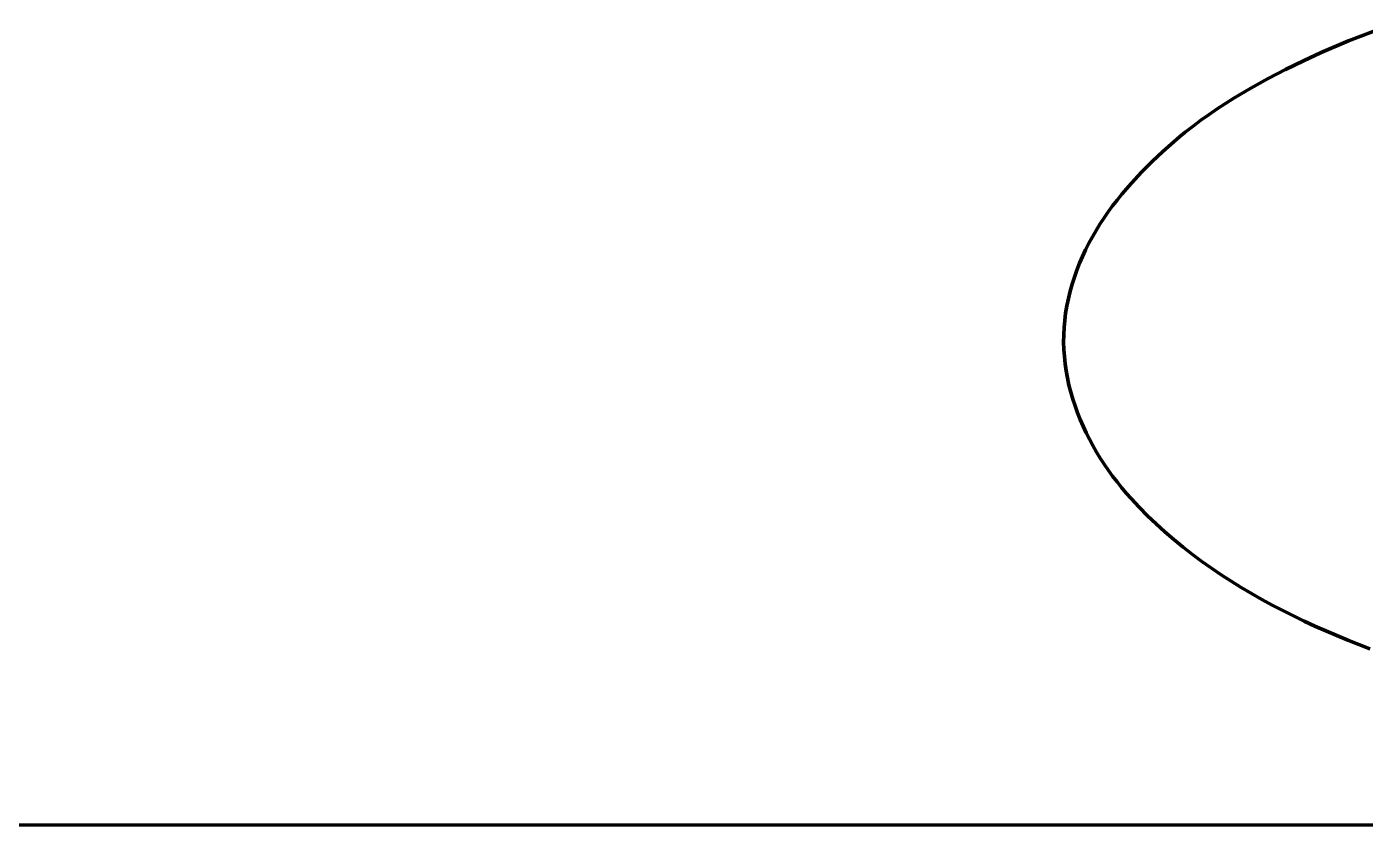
# Model space of a CAD drawing. Header units: millimetres. Extents: x 0 to 8.6, y 0 to 11.1.
# Drawn here: x 3.124 to 5.775, y 0 to 1.581 of the extents above; entities that cross this region are included whole.
import ezdxf

# ---------------------------------------------------------------- set-up
doc = ezdxf.new("R2010")
doc.units = ezdxf.units.MM
doc.layers.add('color#010101ff', color=7, linetype='CONTINUOUS', lineweight=100)
doc.layers.add('color#ffffffff', color=7, linetype='CONTINUOUS', lineweight=100)

msp = doc.modelspace()

# ---------------------------------------------------------------- linework, layer by layer
at = {"layer": 'color#010101ff'}
for p, q in [((5.7423, 1.5533), (5.8156, 1.5814)), ((5.6882, 1.5304), (5.7423, 1.5533)), ((5.6174, 1.497), (5.6526, 1.5141)), ((5.6526, 1.5141), (5.6882, 1.5304)), ((5.5827, 1.4789), (5.6174, 1.497)), ((5.5149, 1.4398), (5.5485, 1.4599)), ((5.5485, 1.4599), (5.5827, 1.4789)), ((5.4984, 1.4293), (5.5149, 1.4398)), ((5.4498, 1.3963), (5.4658, 1.4076)), ((5.4658, 1.4076), (5.482, 1.4186)), ((5.482, 1.4186), (5.4984, 1.4293)), ((5.4184, 1.3727), (5.434, 1.3846)), ((5.434, 1.3846), (5.4498, 1.3963)), ((5.3742, 1.3346), (5.4072, 1.3635)), ((5.4072, 1.3635), (5.4184, 1.3727)), ((5.3528, 1.3145), (5.3742, 1.3346)), ((5.332, 1.2936), (5.3528, 1.3145)), ((5.312, 1.272), (5.332, 1.2936)), ((5.2836, 1.2382), (5.2928, 1.2497)), ((5.2928, 1.2497), (5.312, 1.272)), ((5.2661, 1.2147), (5.2747, 1.2266)), ((5.2747, 1.2266), (5.2836, 1.2382)), ((5.2497, 1.1905), (5.2578, 1.2027)), ((5.2578, 1.2027), (5.2661, 1.2147)), ((5.2347, 1.1655), (5.2421, 1.1781)), ((5.2421, 1.1781), (5.2497, 1.1905)), ((5.2212, 1.1397), (5.2278, 1.1527)), ((5.2278, 1.1527), (5.2347, 1.1655)), ((5.2092, 1.1131), (5.215, 1.1265)), ((5.215, 1.1265), (5.2212, 1.1397)), ((5.199, 1.0857), (5.2039, 1.0995)), ((5.2039, 1.0995), (5.2092, 1.1131)), ((5.1905, 1.0576), (5.1945, 1.0718)), ((5.1945, 1.0718), (5.199, 1.0857)), ((5.1841, 1.0286), (5.1871, 1.0432)), ((5.1871, 1.0432), (5.1905, 1.0576)), ((5.1798, 0.9999), (5.1816, 1.0143)), ((5.1816, 1.0143), (5.1841, 1.0286)), ((5.1778, 0.9712), (5.1785, 0.9855)), ((5.1785, 0.9855), (5.1798, 0.9999)), ((5.1777, 0.9568), (5.1778, 0.9712)), ((5.1782, 0.9425), (5.1777, 0.9568)), ((5.1792, 0.9283), (5.1782, 0.9425)), ((5.1807, 0.914), (5.1792, 0.9283)), ((5.1827, 0.8999), (5.1807, 0.914)), ((5.1853, 0.8858), (5.1827, 0.8999)), ((5.1883, 0.8719), (5.1853, 0.8858)), ((5.1919, 0.858), (5.1883, 0.8719)), ((5.1958, 0.8442), (5.1919, 0.858)), ((5.2003, 0.8306), (5.1958, 0.8442)), ((5.2051, 0.8171), (5.2003, 0.8306)), ((5.2104, 0.8037), (5.2051, 0.8171)), ((5.2161, 0.7904), (5.2104, 0.8037)), ((5.2222, 0.7774), (5.2161, 0.7904)), ((5.2287, 0.7645), (5.2222, 0.7774)), ((5.2356, 0.7518), (5.2287, 0.7645)), ((5.2427, 0.7392), (5.2356, 0.7518)), ((5.2503, 0.7269), (5.2427, 0.7392)), ((5.2581, 0.7148), (5.2503, 0.7269)), ((5.2663, 0.7029), (5.2581, 0.7148)), ((5.2748, 0.6913), (5.2663, 0.7029)), ((5.2835, 0.6799), (5.2748, 0.6913)), ((5.2926, 0.6687), (5.2835, 0.6799)), ((5.3019, 0.6578), (5.2926, 0.6687)), ((5.3114, 0.6472), (5.3019, 0.6578)), ((5.3275, 0.6299), (5.3114, 0.6472)), ((5.3441, 0.6131), (5.3275, 0.6299)), ((5.3611, 0.5968), (5.3441, 0.6131)), ((5.3785, 0.581), (5.3611, 0.5968)), ((5.3962, 0.5657), (5.3785, 0.581)), ((5.4143, 0.5508), (5.3962, 0.5657)), ((5.4328, 0.5364), (5.4143, 0.5508)), ((5.4516, 0.5225), (5.4328, 0.5364)), ((5.4707, 0.5089), (5.4516, 0.5225)), ((5.4901, 0.4958), (5.4707, 0.5089)), ((5.5098, 0.4831), (5.4901, 0.4958)), ((5.5297, 0.4708), (5.5098, 0.4831)), ((5.5499, 0.4588), (5.5297, 0.4708)), ((5.5704, 0.4473), (5.5499, 0.4588)), ((5.591, 0.436), (5.5704, 0.4473)), ((5.6119, 0.4252), (5.591, 0.436)), ((5.6329, 0.4146), (5.6119, 0.4252)), ((5.6542, 0.4044), (5.6329, 0.4146)), ((5.6756, 0.3945), (5.6542, 0.4044)), ((5.6971, 0.3849), (5.6756, 0.3945)), ((5.7405, 0.3665), (5.6971, 0.3849)), ((5.7843, 0.3491), (5.7405, 0.3665))]:
    msp.add_line(p, q, dxfattribs=at)
at = {"layer": 'color#ffffffff'}
for p, q in [((5.8156, 1.5814), (5.7423, 1.5533)), ((5.7423, 1.5533), (5.6882, 1.5304)), ((5.6526, 1.5141), (5.6174, 1.497)), ((5.6882, 1.5304), (5.6526, 1.5141)), ((5.6174, 1.497), (5.5827, 1.4789)), ((5.5485, 1.4599), (5.5149, 1.4398)), ((5.5827, 1.4789), (5.5485, 1.4599)), ((5.5149, 1.4398), (5.4984, 1.4293)), ((5.4658, 1.4076), (5.4498, 1.3963)), ((5.482, 1.4186), (5.4658, 1.4076)), ((5.4984, 1.4293), (5.482, 1.4186)), ((5.434, 1.3846), (5.4184, 1.3727)), ((5.4498, 1.3963), (5.434, 1.3846)), ((5.4072, 1.3635), (5.3742, 1.3346)), ((5.4184, 1.3727), (5.4072, 1.3635)), ((5.3742, 1.3346), (5.3528, 1.3145)), ((5.3528, 1.3145), (5.332, 1.2936)), ((5.332, 1.2936), (5.312, 1.272)), ((5.2928, 1.2497), (5.2836, 1.2382)), ((5.312, 1.272), (5.2928, 1.2497)), ((5.2747, 1.2266), (5.2661, 1.2147)), ((5.2836, 1.2382), (5.2747, 1.2266)), ((5.2578, 1.2027), (5.2497, 1.1905)), ((5.2661, 1.2147), (5.2578, 1.2027)), ((5.2421, 1.1781), (5.2347, 1.1655)), ((5.2497, 1.1905), (5.2421, 1.1781)), ((5.2278, 1.1527), (5.2212, 1.1397)), ((5.2347, 1.1655), (5.2278, 1.1527)), ((5.215, 1.1265), (5.2092, 1.1131)), ((5.2212, 1.1397), (5.215, 1.1265)), ((5.2039, 1.0995), (5.199, 1.0857)), ((5.2092, 1.1131), (5.2039, 1.0995)), ((5.1945, 1.0718), (5.1905, 1.0576)), ((5.199, 1.0857), (5.1945, 1.0718)), ((5.1871, 1.0432), (5.1841, 1.0286)), ((5.1905, 1.0576), (5.1871, 1.0432)), ((5.1816, 1.0143), (5.1798, 0.9999)), ((5.1841, 1.0286), (5.1816, 1.0143)), ((5.1785, 0.9855), (5.1778, 0.9712)), ((5.1798, 0.9999), (5.1785, 0.9855)), ((5.1778, 0.9712), (5.1777, 0.9568)), ((5.1777, 0.9568), (5.1782, 0.9425)), ((5.1782, 0.9425), (5.1792, 0.9283)), ((5.1792, 0.9283), (5.1807, 0.914)), ((5.1807, 0.914), (5.1827, 0.8999)), ((5.1827, 0.8999), (5.1853, 0.8858)), ((5.1853, 0.8858), (5.1883, 0.8719)), ((5.1883, 0.8719), (5.1919, 0.858)), ((5.1919, 0.858), (5.1958, 0.8442)), ((5.1958, 0.8442), (5.2003, 0.8306)), ((5.2003, 0.8306), (5.2051, 0.8171)), ((5.2051, 0.8171), (5.2104, 0.8037)), ((5.2104, 0.8037), (5.2161, 0.7904)), ((5.2161, 0.7904), (5.2222, 0.7774)), ((5.2222, 0.7774), (5.2287, 0.7645)), ((5.2287, 0.7645), (5.2356, 0.7518)), ((5.2356, 0.7518), (5.2427, 0.7392)), ((5.2427, 0.7392), (5.2503, 0.7269)), ((5.2503, 0.7269), (5.2581, 0.7148)), ((5.2581, 0.7148), (5.2663, 0.7029)), ((5.2663, 0.7029), (5.2748, 0.6913)), ((5.2748, 0.6913), (5.2835, 0.6799)), ((5.2835, 0.6799), (5.2926, 0.6687)), ((5.2926, 0.6687), (5.3019, 0.6578)), ((5.3019, 0.6578), (5.3114, 0.6472)), ((5.3114, 0.6472), (5.3275, 0.6299)), ((5.3275, 0.6299), (5.3441, 0.6131)), ((5.3441, 0.6131), (5.3611, 0.5968)), ((5.3611, 0.5968), (5.3785, 0.581)), ((5.3785, 0.581), (5.3962, 0.5657)), ((5.3962, 0.5657), (5.4143, 0.5508)), ((5.4143, 0.5508), (5.4328, 0.5364)), ((5.4328, 0.5364), (5.4516, 0.5225)), ((5.4516, 0.5225), (5.4707, 0.5089)), ((5.4707, 0.5089), (5.4901, 0.4958)), ((5.4901, 0.4958), (5.5098, 0.4831)), ((5.5098, 0.4831), (5.5297, 0.4708)), ((5.5297, 0.4708), (5.5499, 0.4588)), ((5.5499, 0.4588), (5.5704, 0.4473)), ((5.5704, 0.4473), (5.591, 0.436)), ((5.591, 0.436), (5.6119, 0.4252)), ((5.6119, 0.4252), (5.6329, 0.4146)), ((5.6329, 0.4146), (5.6542, 0.4044)), ((5.6542, 0.4044), (5.6756, 0.3945)), ((5.6756, 0.3945), (5.6971, 0.3849)), ((5.6971, 0.3849), (5.7405, 0.3665)), ((5.7405, 0.3665), (5.7843, 0.3491)), ((8.5833, 0), (0, 0))]:
    msp.add_line(p, q, dxfattribs=at)

doc.saveas('drawing.dxf')
